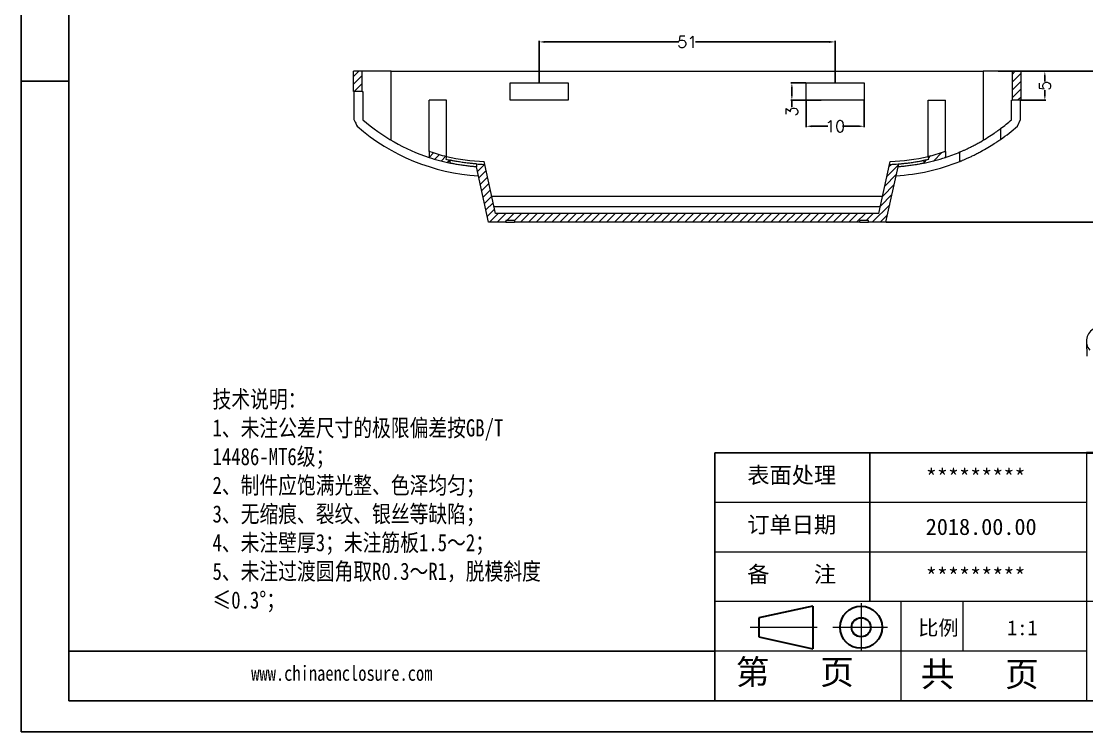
# Model space of a CAD drawing. Header units: inches. Extents: x 2946 to 3809, y 1126 to 1353.
# Drawn here: x 2946.3 to 3129.9, y 1128.8 to 1251.2 of the extents above; entities that cross this region are included whole.
import ezdxf

# ---------------------------------------------------------------- set-up
doc = ezdxf.new("R2010")
doc.units = ezdxf.units.IN
doc.header["$LTSCALE"] = 15
doc.linetypes.add('CENTER2', pattern=[28.575, 19.05, -3.175, 3.175, -3.175])
doc.layers.add('文字', color=81, linetype='Continuous')
for name, color, linetype, lineweight in [('粗实线', 7, 'Continuous', 30), ('细实线', 3, 'Continuous', 9), ('细点划线', 2, 'CENTER2', 9)]:
    doc.layers.add(name, color=color, linetype=linetype, lineweight=lineweight)
doc.styles.get("Standard").update_dxf_attribs({"font": 'txt', "bigfont": 'gbcbig.shx'})
doc.styles.add('宋体', font='', dxfattribs={"width": 0.8, "height": 3.5})
doc.styles.get('宋体').set_extended_font_data('SimSun')
doc.dimstyles.new('2.5', dxfattribs={"dimtxt": 2, "dimasz": 1, "dimexe": 0.18, "dimexo": 0.0625, "dimgap": 0.09, "dimtad": 0, "dimdsep": 46, "dimtxsty": 'Standard', "dimcen": 1, "dimclrd": 3, "dimclre": 3, "dimadec": 0, "dimazin": 2, "dimtfac": 1, "dimtofl": 0, "dimtmove": 0, "dimatfit": 3, "dimfxl": 1, "dimtolj": 1, "dimtzin": 0, "dimarcsym": 0})

# ---------------------------------------------------------------- blocks, each defined once
blk = doc.blocks.new('*D249')
at = {"color": 3, "lineweight": -2}
for p, q in [((3035.59, 1240.63), (3035.59, 1247.8)), ((3036.59, 1247.62), (3059.67, 1247.62)), ((3085.59, 1247.62), (3062.52, 1247.62)), ((3086.59, 1240.63), (3086.59, 1247.8))]:
    blk.add_line(p, q, dxfattribs=at)
at = {"color": 3}
for points in [[(3036.59, 1247.79), (3036.59, 1247.45), (3035.59, 1247.62)], [(3085.59, 1247.79), (3085.59, 1247.45), (3086.59, 1247.62)]]:
    blk.add_solid(points, dxfattribs=at)
at = {"layer": 'Defpoints', "color": 0}
for p in [(3086.59, 1247.62), (3035.59, 1240.57), (3086.59, 1240.57)]:
    blk.add_point(p, dxfattribs=at)
at = {"color": 0, "insert": (3061.09, 1247.62), "char_height": 2, "attachment_point": 5}
blk.add_mtext('\\A1;51', dxfattribs=at)
blk = doc.blocks.new('*D259')
at = {"color": 3, "lineweight": -2}
for p, q in [((3118.66, 1242.57), (3136.23, 1242.57)), ((3136.05, 1241.57), (3136.05, 1231.32)), ((3136.05, 1217.57), (3136.05, 1227.81)), ((3095.41, 1216.57), (3136.23, 1216.57))]:
    blk.add_line(p, q, dxfattribs=at)
at = {"color": 3}
for points in [[(3135.88, 1241.57), (3136.22, 1241.57), (3136.05, 1242.57)], [(3135.88, 1217.57), (3136.22, 1217.57), (3136.05, 1216.57)]]:
    blk.add_solid(points, dxfattribs=at)
at = {"layer": 'Defpoints', "color": 0}
for p in [(3118.59, 1242.57), (3136.05, 1242.57), (3095.34, 1216.57)]:
    blk.add_point(p, dxfattribs=at)
at = {"color": 0, "insert": (3136.05, 1229.57), "char_height": 2, "attachment_point": 5, "rotation": 90}
blk.add_mtext('\\A1;26', dxfattribs=at)
blk = doc.blocks.new('*D260')
at = {"color": 3, "lineweight": -2}
for p, q in [((3114.66, 1242.57), (3122.91, 1242.57)), ((3122.73, 1241.57), (3122.73, 1240.82)), ((3122.73, 1238.57), (3122.73, 1239.31)), ((3118.66, 1237.57), (3122.91, 1237.57))]:
    blk.add_line(p, q, dxfattribs=at)
at = {"color": 3}
for points in [[(3122.56, 1241.57), (3122.9, 1241.57), (3122.73, 1242.57)], [(3122.56, 1238.57), (3122.9, 1238.57), (3122.73, 1237.57)]]:
    blk.add_solid(points, dxfattribs=at)
at = {"layer": 'Defpoints', "color": 0}
for p in [(3114.59, 1242.57), (3122.73, 1242.57), (3118.59, 1237.57)]:
    blk.add_point(p, dxfattribs=at)
at = {"color": 0, "insert": (3122.73, 1240.07), "char_height": 2, "attachment_point": 5, "rotation": 90}
blk.add_mtext('\\A1;5', dxfattribs=at)
blk = doc.blocks.new('*D261')
at = {"color": 3, "lineweight": -2}
for p, q in [((3081.59, 1237.51), (3081.59, 1232.91)), ((3091.59, 1237.51), (3091.59, 1232.91)), ((3082.59, 1233.09), (3085.34, 1233.09)), ((3090.59, 1233.09), (3087.85, 1233.09))]:
    blk.add_line(p, q, dxfattribs=at)
at = {"color": 3}
for points in [[(3082.59, 1233.26), (3082.59, 1232.93), (3081.59, 1233.09)], [(3090.59, 1233.26), (3090.59, 1232.93), (3091.59, 1233.09)]]:
    blk.add_solid(points, dxfattribs=at)
at = {"layer": 'Defpoints', "color": 0}
for p in [(3081.59, 1237.57), (3091.59, 1237.57), (3091.59, 1233.09)]:
    blk.add_point(p, dxfattribs=at)
at = {"color": 0, "insert": (3086.59, 1233.09), "char_height": 2, "attachment_point": 5}
blk.add_mtext('\\A1;10', dxfattribs=at)
blk = doc.blocks.new('*D262')
at = {"color": 3, "lineweight": -2}
for p, q in [((3081.53, 1240.57), (3078.95, 1240.57)), ((3079.13, 1239.57), (3079.13, 1238.57)), ((3084.19, 1237.57), (3078.95, 1237.57)), ((3079.13, 1237.57), (3079.13, 1236.37))]:
    blk.add_line(p, q, dxfattribs=at)
at = {"color": 3}
for points in [[(3078.96, 1239.57), (3079.29, 1239.57), (3079.13, 1240.57)], [(3078.96, 1238.57), (3079.29, 1238.57), (3079.13, 1237.57)]]:
    blk.add_solid(points, dxfattribs=at)
at = {"layer": 'Defpoints', "color": 0}
for p in [(3079.13, 1240.57), (3081.59, 1240.57), (3084.25, 1237.57)]:
    blk.add_point(p, dxfattribs=at)
at = {"color": 0, "insert": (3079.13, 1235.61), "char_height": 2, "attachment_point": 5, "rotation": 90}
blk.add_mtext('\\A1;3', dxfattribs=at)

msp = doc.modelspace()

# ---------------------------------------------------------------- hatches: boundary and pattern name
at = {"linetype": 'Continuous', "lineweight": 0}
h = msp.add_hatch(dxfattribs=at)
h.set_pattern_fill('ANSI31', color=4, scale=0.3, style=0)
h.paths.add_polyline_path([(3005.095, 1239.068), (3005.095, 1242.568), (3003.595, 1242.568), (3003.595, 1239.068)], flags=0)
h = msp.add_hatch(dxfattribs=at)
h.set_pattern_fill('ANSI31', color=4, scale=0.3, style=0)
h.paths.add_polyline_path([(3118.595, 1237.568), (3118.595, 1242.568), (3117.095, 1242.568), (3117.095, 1237.568)], flags=0)
h = msp.add_hatch(dxfattribs=at)
h.set_pattern_fill('ANSI31', color=4, scale=0.3, style=0)
edge = h.paths.add_edge_path(flags=0)
edge.add_line((3016.758, 1228.714), (3016.595, 1228.714))
edge.add_line((3016.595, 1228.714), (3016.595, 1227.714))
edge.add_arc((3027.153, 1259.507), 33.5, 251.62921, 258.12837)
edge.add_line((3020.261, 1226.724), (3020.261, 1227.235))
edge.add_arc((3027.153, 1259.507), 33, 256.55246, 257.94581, ccw=False)
edge.add_line((3019.478, 1227.412), (3019.595, 1227.898))
edge.add_arc((3027.153, 1259.507), 32.5, 251.34624, 256.55246, ccw=False)
h = msp.add_hatch(dxfattribs=at)
h.set_pattern_fill('ANSI31', color=4, scale=0.3, style=0)
edge = h.paths.add_edge_path(flags=0)
edge.add_line((3105.595, 1228.714), (3105.432, 1228.714))
edge.add_arc((3095.037, 1259.507), 32.5, 283.44754, 288.65376, ccw=False)
edge.add_line((3102.595, 1227.898), (3102.711, 1227.412))
edge.add_arc((3095.037, 1259.507), 33, 282.05419, 283.44754, ccw=False)
edge.add_line((3101.928, 1227.235), (3101.928, 1226.724))
edge.add_arc((3095.037, 1259.507), 33.5, 281.87163, 288.37079)
edge.add_line((3105.595, 1227.714), (3105.595, 1228.714))
h = msp.add_hatch(dxfattribs=at)
h.set_pattern_fill('ANSI31', color=4, scale=0.3, style=0)
edge = h.paths.add_edge_path(flags=0)
edge.add_line((3029.845, 1216.868), (3031.345, 1216.868))
edge.add_line((3031.345, 1216.868), (3031.345, 1216.568))
edge.add_line((3031.345, 1216.568), (3090.845, 1216.568))
edge.add_line((3090.845, 1216.568), (3090.845, 1216.868))
edge.add_line((3090.845, 1216.868), (3092.345, 1216.868))
edge.add_line((3092.345, 1216.868), (3092.345, 1216.568))
edge.add_line((3092.345, 1216.568), (3095.345, 1216.568))
edge.add_line((3095.345, 1216.568), (3097.428, 1226.093))
edge.add_line((3097.428, 1226.093), (3097.428, 1226.594))
edge.add_arc((3095.037, 1259.507), 33, 271.86901, 274.15604, ccw=False)
edge.add_line((3096.113, 1226.525), (3095.986, 1226.521))
edge.add_line((3095.986, 1226.521), (3094.137, 1218.068))
edge.add_line((3094.137, 1218.068), (3028.052, 1218.068))
edge.add_line((3028.052, 1218.068), (3026.203, 1226.521))
edge.add_line((3026.203, 1226.521), (3026.076, 1226.525))
edge.add_arc((3027.153, 1259.507), 33, 265.84396, 268.13099, ccw=False)
edge.add_line((3024.761, 1226.594), (3024.761, 1226.093))
edge.add_line((3024.761, 1226.093), (3026.845, 1216.568))
edge.add_line((3026.845, 1216.568), (3029.845, 1216.568))
edge.add_line((3029.845, 1216.568), (3029.845, 1216.868))

# ---------------------------------------------------------------- linework, layer by layer
for p, q in [((2946.32, 1352.94), (2946.32, 1128.767)), ((2954.524, 1347.602), (2954.524, 1134.104)), ((2954.524, 1240.853), (2946.32, 1240.853)), ((2946.32, 1232.551), (2946.32, 1128.767)), ((3129.928, 1176.804), (3065.879, 1176.804)), ((3065.879, 1134.104), (3065.879, 1176.804)), ((3092.566, 1151.184), (3092.566, 1176.804)), ((3065.879, 1142.644), (2954.524, 1142.644)), ((2954.524, 1134.104), (3258.027, 1134.104)), ((2946.32, 1128.767), (3263.365, 1128.767)), ((2946.32, 1128.767), (3093.1, 1128.767))]:
    msp.add_line(p, q)
at = {"color": 7, "linetype": 'Continuous', "lineweight": 15}
for p, q in [((3003.595, 1239.068), (3003.595, 1242.568)), ((3005.095, 1242.568), (3003.595, 1242.568)), ((3005.095, 1239.068), (3005.095, 1242.568)), ((3010.095, 1242.568), (3005.095, 1242.568)), ((3010.095, 1230.675), (3010.095, 1242.568)), ((3010.095, 1242.568), (3112.095, 1242.568)), ((3112.095, 1242.568), (3112.095, 1230.675)), ((3117.095, 1242.568), (3112.095, 1242.568)), ((3117.095, 1242.568), (3117.095, 1237.568)), ((3118.595, 1242.568), (3117.095, 1242.568)), ((3118.595, 1242.568), (3118.595, 1237.568)), ((3030.595, 1237.568), (3030.595, 1240.568)), ((3030.595, 1240.568), (3040.595, 1240.568)), ((3040.595, 1240.568), (3040.595, 1237.568)), ((3081.595, 1237.568), (3081.595, 1240.568)), ((3081.595, 1240.568), (3091.595, 1240.568)), ((3091.595, 1240.568), (3091.595, 1237.568)), ((3005.095, 1239.068), (3003.595, 1239.068)), ((3003.657, 1239.068), (3003.657, 1234.253)), ((3005.095, 1239.068), (3005.176, 1239.068)), ((3005.176, 1239.068), (3005.176, 1234.223)), ((3019.595, 1237.568), (3016.595, 1237.568)), ((3016.595, 1228.714), (3016.595, 1237.568)), ((3019.595, 1227.898), (3019.595, 1237.568)), ((3040.595, 1237.568), (3030.595, 1237.568)), ((3091.595, 1237.568), (3081.595, 1237.568)), ((3102.595, 1227.898), (3102.595, 1237.568)), ((3102.595, 1237.568), (3105.595, 1237.568)), ((3105.595, 1228.714), (3105.595, 1237.568)), ((3117.013, 1234.223), (3117.013, 1237.568)), ((3117.013, 1237.568), (3117.095, 1237.568)), ((3118.595, 1237.568), (3117.095, 1237.568)), ((3118.532, 1234.253), (3118.532, 1237.568)), ((3117.997, 1233.091), (3118.532, 1234.253)), ((3115.095, 1232.676), (3115.095, 1230.825)), ((3016.758, 1228.714), (3016.595, 1228.714)), ((3016.595, 1228.714), (3016.595, 1227.714)), ((3105.432, 1228.714), (3105.595, 1228.714)), ((3105.595, 1228.714), (3105.595, 1227.714)), ((3108.095, 1227.034), (3108.095, 1228.657)), ((3019.595, 1227.898), (3019.478, 1227.412)), ((3020.261, 1226.724), (3020.261, 1227.235)), ((3026.203, 1226.521), (3026.093, 1227.024)), ((3095.986, 1226.521), (3096.097, 1227.024)), ((3101.928, 1226.724), (3101.928, 1227.235)), ((3102.711, 1227.412), (3102.595, 1227.898)), ((3024.761, 1226.594), (3024.761, 1226.093)), ((3026.845, 1216.568), (3024.761, 1226.093)), ((3026.076, 1226.525), (3026.203, 1226.521)), ((3028.052, 1218.068), (3026.203, 1226.521)), ((3094.137, 1218.068), (3095.986, 1226.521)), ((3095.345, 1216.568), (3097.428, 1226.093)), ((3095.986, 1226.521), (3096.113, 1226.525)), ((3097.428, 1226.594), (3097.428, 1226.093)), ((3027.396, 1221.068), (3094.794, 1221.068)), ((3094.383, 1219.193), (3027.806, 1219.193)), ((3094.137, 1218.068), (3028.052, 1218.068)), ((3029.845, 1216.568), (3026.845, 1216.568)), ((3029.845, 1216.868), (3029.845, 1216.568)), ((3031.345, 1216.868), (3029.845, 1216.868)), ((3029.845, 1216.568), (3031.345, 1216.568)), ((3031.345, 1216.868), (3031.345, 1216.568)), ((3090.845, 1216.568), (3031.345, 1216.568)), ((3092.345, 1216.868), (3090.845, 1216.868)), ((3090.845, 1216.568), (3090.845, 1216.868)), ((3090.845, 1216.568), (3092.345, 1216.568)), ((3092.345, 1216.568), (3092.345, 1216.868)), ((3095.345, 1216.568), (3092.345, 1216.568)), ((3129.886, 1195.964), (3129.944, 1193.46))]:
    msp.add_line(p, q, dxfattribs=at)
for centre, radius, start, end in [((3027.153, 1259.507), 33.5, 229.00365, 251.62921), ((3095.037, 1259.507), 33.5, 306.78023, 310.99635), ((3027.153, 1259.507), 35, 228.9986, 266.62901), ((3095.037, 1259.507), 35, 304.96575, 310.99698), ((3027.153, 1259.507), 32.5, 251.34624, 256.55246), ((3095.037, 1259.507), 32.5, 283.44754, 288.65376), ((3095.037, 1259.507), 33.5, 288.37079, 292.94156), ((3027.153, 1259.507), 33.5, 251.62921, 258.12837), ((3027.153, 1259.507), 33, 256.55246, 257.94581), ((3027.153, 1259.507), 32.5, 256.55246, 268.13099), ((3095.037, 1259.507), 32.5, 271.86901, 283.44754), ((3095.037, 1259.507), 35, 273.37099, 291.90611), ((3095.037, 1259.507), 33.5, 281.87163, 288.37079), ((3095.037, 1259.507), 33, 282.05419, 283.44754), ((3027.153, 1259.507), 33, 265.84396, 268.13099), ((3095.037, 1259.507), 33, 271.86901, 274.15604), ((3132.351, 1196.041), 2.447, 115.79496, 219.48694)]:
    msp.add_arc(centre, radius, start, end, dxfattribs=at)
for points, knots in [([(3003.656, 1234.253), (3003.73, 1234.093), (3003.804, 1233.932), (3003.878, 1233.772), (3003.93, 1233.658), (3003.982, 1233.545), (3004.034, 1233.432), (3004.087, 1233.319), (3004.139, 1233.205), (3004.191, 1233.092)], [0, 0, 0, 0, 0.0005303301, 0.0005303301, 0.0005303301, 0.0009046612, 0.0009046612, 0.0009046612, 0.0012789924, 0.0012789924, 0.0012789924, 0.0012789924]), ([(3108.095, 1228.657), (3108.095, 1228.657), (3108.121, 1228.668), (3108.224, 1228.712), (3108.302, 1228.745), (3108.501, 1228.832), (3108.622, 1228.885), (3108.905, 1229.012), (3109.063, 1229.084), (3109.407, 1229.245), (3109.595, 1229.335), (3109.985, 1229.527), (3110.188, 1229.628), (3110.607, 1229.845), (3110.822, 1229.958), (3111.25, 1230.191), (3111.465, 1230.311), (3112.113, 1230.682), (3112.527, 1230.932), (3113.322, 1231.434), (3113.682, 1231.673), (3114.166, 1232.005), (3114.314, 1232.109), (3114.578, 1232.297), (3114.696, 1232.382), (3114.889, 1232.523), (3114.964, 1232.579), (3115.068, 1232.656), (3115.095, 1232.676), (3115.095, 1232.676)], [0, 0, 0, 0, 0.0625, 0.0625, 0.125, 0.125, 0.1875, 0.1875, 0.25, 0.25, 0.3125, 0.3125, 0.375, 0.375, 0.4375, 0.4375, 0.5, 0.5, 0.625, 0.625, 0.75, 0.75, 0.8125, 0.8125, 0.875, 0.875, 0.9375, 0.9375, 1, 1, 1, 1]), ([(3108.095, 1227.034), (3108.095, 1227.034), (3108.121, 1227.045), (3108.222, 1227.086), (3108.299, 1227.117), (3108.495, 1227.198), (3108.615, 1227.248), (3108.896, 1227.368), (3109.053, 1227.436), (3109.395, 1227.587), (3109.582, 1227.672), (3109.972, 1227.853), (3110.174, 1227.949), (3110.594, 1228.154), (3110.809, 1228.262), (3111.239, 1228.483), (3111.456, 1228.596), (3112.107, 1228.948), (3112.525, 1229.186), (3113.326, 1229.662), (3113.689, 1229.889), (3114.173, 1230.201), (3114.322, 1230.299), (3114.585, 1230.474), (3114.702, 1230.554), (3114.893, 1230.684), (3114.966, 1230.736), (3115.068, 1230.806), (3115.095, 1230.825), (3115.095, 1230.825)], [0, 0, 0, 0, 0.0625, 0.0625, 0.125, 0.125, 0.1875, 0.1875, 0.25, 0.25, 0.3125, 0.3125, 0.375, 0.375, 0.4375, 0.4375, 0.5, 0.5, 0.625, 0.625, 0.75, 0.75, 0.8125, 0.8125, 0.875, 0.875, 0.9375, 0.9375, 1, 1, 1, 1]), ([(3024.761, 1226.594), (3024.761, 1226.594), (3024.746, 1226.595), (3024.689, 1226.599), (3024.645, 1226.603), (3024.531, 1226.611), (3024.461, 1226.617), (3024.296, 1226.631), (3024.201, 1226.639), (3023.887, 1226.668), (3023.635, 1226.694), (3023.228, 1226.741), (3023.086, 1226.758), (3022.796, 1226.796), (3022.651, 1226.815), (3022.359, 1226.857), (3022.21, 1226.879), (3021.924, 1226.924), (3021.785, 1226.946), (3021.514, 1226.992), (3021.383, 1227.015), (3021.141, 1227.059), (3021.028, 1227.08), (3020.818, 1227.121), (3020.725, 1227.139), (3020.562, 1227.172), (3020.491, 1227.187), (3020.377, 1227.21), (3020.334, 1227.219), (3020.276, 1227.232), (3020.261, 1227.235), (3020.261, 1227.235)], [0, 0, 0, 0, 0.0625, 0.0625, 0.125, 0.125, 0.1875, 0.1875, 0.25, 0.25, 0.375, 0.375, 0.4375, 0.4375, 0.5, 0.5, 0.5625, 0.5625, 0.625, 0.625, 0.6875, 0.6875, 0.75, 0.75, 0.8125, 0.8125, 0.875, 0.875, 0.9375, 0.9375, 1, 1, 1, 1]), ([(3024.761, 1226.093), (3024.761, 1226.093), (3024.746, 1226.094), (3024.689, 1226.098), (3024.645, 1226.101), (3024.531, 1226.11), (3024.461, 1226.115), (3024.296, 1226.129), (3024.201, 1226.137), (3023.887, 1226.166), (3023.635, 1226.191), (3023.228, 1226.238), (3023.086, 1226.255), (3022.797, 1226.291), (3022.651, 1226.311), (3022.359, 1226.352), (3022.211, 1226.373), (3021.924, 1226.417), (3021.785, 1226.44), (3021.514, 1226.485), (3021.383, 1226.507), (3021.141, 1226.551), (3021.028, 1226.572), (3020.818, 1226.611), (3020.725, 1226.63), (3020.562, 1226.662), (3020.491, 1226.676), (3020.377, 1226.699), (3020.334, 1226.708), (3020.276, 1226.721), (3020.261, 1226.724), (3020.261, 1226.724)], [0, 0, 0, 0, 0.0625, 0.0625, 0.125, 0.125, 0.1875, 0.1875, 0.25, 0.25, 0.375, 0.375, 0.4375, 0.4375, 0.5, 0.5, 0.5625, 0.5625, 0.625, 0.625, 0.6875, 0.6875, 0.75, 0.75, 0.8125, 0.8125, 0.875, 0.875, 0.9375, 0.9375, 1, 1, 1, 1]), ([(3097.428, 1226.594), (3097.428, 1226.594), (3097.443, 1226.595), (3097.501, 1226.599), (3097.544, 1226.603), (3097.658, 1226.611), (3097.728, 1226.617), (3097.893, 1226.631), (3097.989, 1226.639), (3098.302, 1226.668), (3098.554, 1226.694), (3098.961, 1226.741), (3099.103, 1226.758), (3099.393, 1226.796), (3099.538, 1226.815), (3099.831, 1226.857), (3099.979, 1226.879), (3100.265, 1226.924), (3100.405, 1226.946), (3100.675, 1226.992), (3100.806, 1227.015), (3101.048, 1227.059), (3101.161, 1227.08), (3101.371, 1227.121), (3101.464, 1227.139), (3101.627, 1227.172), (3101.698, 1227.187), (3101.812, 1227.21), (3101.855, 1227.219), (3101.913, 1227.232), (3101.928, 1227.235), (3101.928, 1227.235)], [0, 0, 0, 0, 0.0625, 0.0625, 0.125, 0.125, 0.1875, 0.1875, 0.25, 0.25, 0.375, 0.375, 0.4375, 0.4375, 0.5, 0.5, 0.5625, 0.5625, 0.625, 0.625, 0.6875, 0.6875, 0.75, 0.75, 0.8125, 0.8125, 0.875, 0.875, 0.9375, 0.9375, 1, 1, 1, 1]), ([(3101.928, 1226.724), (3101.928, 1226.724), (3101.913, 1226.721), (3101.856, 1226.709), (3101.812, 1226.699), (3101.699, 1226.676), (3101.629, 1226.662), (3101.465, 1226.63), (3101.371, 1226.611), (3101.06, 1226.552), (3100.81, 1226.507), (3100.407, 1226.44), (3100.266, 1226.418), (3099.978, 1226.373), (3099.833, 1226.352), (3099.541, 1226.311), (3099.392, 1226.291), (3099.104, 1226.255), (3098.964, 1226.238), (3098.691, 1226.207), (3098.559, 1226.193), (3098.314, 1226.168), (3098.2, 1226.157), (3097.988, 1226.137), (3097.894, 1226.129), (3097.73, 1226.116), (3097.659, 1226.11), (3097.545, 1226.101), (3097.502, 1226.098), (3097.443, 1226.094), (3097.428, 1226.093), (3097.428, 1226.093)], [0, 0, 0, 0, 0.0625, 0.0625, 0.125, 0.125, 0.1875, 0.1875, 0.25, 0.25, 0.375, 0.375, 0.4375, 0.4375, 0.5, 0.5, 0.5625, 0.5625, 0.625, 0.625, 0.6875, 0.6875, 0.75, 0.75, 0.8125, 0.8125, 0.875, 0.875, 0.9375, 0.9375, 1, 1, 1, 1])]:
    msp.add_open_spline(points, degree=3, knots=knots, dxfattribs=at)
at = {"layer": '粗实线', "color": 7, "lineweight": 40}
msp.add_line((3258.027, 1176.804), (3129.928, 1176.804), dxfattribs=at)
at = {"layer": '粗实线', "color": 7}
for p, q in [((3082.757, 1150.385), (3073.426, 1148.408)), ((3082.757, 1150.385), (3082.757, 1143.072)), ((3073.426, 1148.408), (3073.426, 1145.108)), ((3073.426, 1145.108), (3082.757, 1143.072))]:
    msp.add_line(p, q, dxfattribs=at)
for radius in [3.628, 1.65]:
    msp.add_circle((3091.062, 1146.758), radius, dxfattribs=at)
at = {"layer": '细实线', "color": 7}
for p, q in [((3129.928, 1176.804), (3129.928, 1134.104)), ((3129.928, 1168.264), (3065.879, 1168.264)), ((3129.928, 1159.724), (3065.879, 1159.724)), ((3258.027, 1151.184), (3065.879, 1151.184)), ((3097.904, 1151.184), (3097.904, 1134.104)), ((3108.579, 1151.184), (3108.579, 1142.644)), ((3129.928, 1142.644), (3065.879, 1142.644))]:
    msp.add_line(p, q, dxfattribs=at)
at = {"layer": '细点划线', "color": 7}
for p, q in [((3091.062, 1150.934), (3091.062, 1142.644)), ((3071.938, 1146.758), (3083.472, 1146.758)), ((3086.21, 1146.758), (3095.586, 1146.758))]:
    msp.add_line(p, q, dxfattribs=at)

# ---------------------------------------------------------------- texts
at = {"char_height": 2.8085, "width": 1596.20909, "attachment_point": 1}
for s, insert in [('{\\fSimHei|b0|i0|c134|p49;表面处理}', (3071.449, 1174.38)), ('{\\fSimHei|b0|i0|c134|p49;*********}', (3102.209, 1174.019)), ('{\\fSimHei|b0|i0|c134|p49;订单日期}', (3071.449, 1165.841)), ('{\\fSimHei|b0|i0|c134|p49;2018.00.00}', (3102.209, 1165.479)), ('{\\fSimHei|b0|i0|c134|p49;备    注}', (3071.449, 1157.301)), ('{\\fSimHei|b0|i0|c134|p49;*********}', (3102.209, 1156.939))]:
    msp.add_mtext(s, dxfattribs=dict(at, insert=insert))
at = {"layer": '文字', "color": 0, "attachment_point": 1, "style": '宋体'}
for s, insert, char_height, width in [('{\\H1.111x;技术说明：\\P1、未注公差尺寸的极限偏差按GB/T 14486-MT6级；\\P2、制件应饱满光整、色泽均匀；\\P3、无缩痕、裂纹、银丝等缺陷；\\P4、未注壁厚3；未注筋板1.5～2；\\P5、未注过渡圆角取R0.3～R1，脱模斜度≤0.3%%D；}', (2979.276, 1187.544), 2.66872, 60.1114), ('www.chinaenclosure.com', (2985.941, 1140.145), 2.60942, 45.84498)]:
    msp.add_mtext(s, dxfattribs=dict(at, insert=insert, char_height=char_height, width=width))
at = {"layer": '细实线', "color": 7, "attachment_point": 1}
for s, insert, char_height, width in [('{\\fSimSun|b0|i0|c134|p54;比例}', (3100.893, 1147.95), 2.56197, 11.24627), ('{\\fSimSun|b0|i0|c134|p54;1:1}', (3116.238, 1147.95), 2.56197, 11.24627), ('{\\fSimSun|b0|i0|c134|p54;第   页}', (3069.472, 1141.177), 4.26996, 32.02468), ('{\\fSimSun|b0|i0|c134|p54; 共   页}', (3098.426, 1140.814), 4.26996, 32.02468)]:
    msp.add_mtext(s, dxfattribs=dict(at, insert=insert, char_height=char_height, width=width))

# ---------------------------------------------------------------- dimensions: what is measured, and where the dimension line sits
for base, p1, p2, picture, middle in [((3086.595, 1247.619), (3035.595, 1240.568), (3086.595, 1240.568), '*D249', (3061.095, 1247.619)), ((3091.595, 1233.093), (3081.595, 1237.568), (3091.595, 1237.568), '*D261', (3086.595, 1233.093))]:
    dim = msp.add_linear_dim(base=base, p1=p1, p2=p2, dimstyle='2.5')
    dim.commit()
    dim.dimension.update_dxf_attribs({"geometry": picture, "text_midpoint": middle})
for base, p1, p2, picture, middle in [((3136.05, 1242.568), (3095.345, 1216.568), (3118.595, 1242.568), '*D259', (3136.05, 1229.568)), ((3122.731, 1242.568), (3118.595, 1237.568), (3114.595, 1242.568), '*D260', (3122.731, 1240.068))]:
    dim = msp.add_linear_dim(base=base, p1=p1, p2=p2, angle=90, dimstyle='2.5')
    dim.commit()
    dim.dimension.update_dxf_attribs({"geometry": picture, "text_midpoint": middle})
dim = msp.add_linear_dim(base=(3079.126, 1240.568), p1=(3084.251, 1237.568), p2=(3081.595, 1240.568), angle=90, dimstyle='2.5')
dim.commit()
dim.dimension.update_dxf_attribs({"geometry": '*D262', "text_midpoint": (3079.126, 1235.611), "dimtype": 160})

doc.saveas('drawing.dxf')
